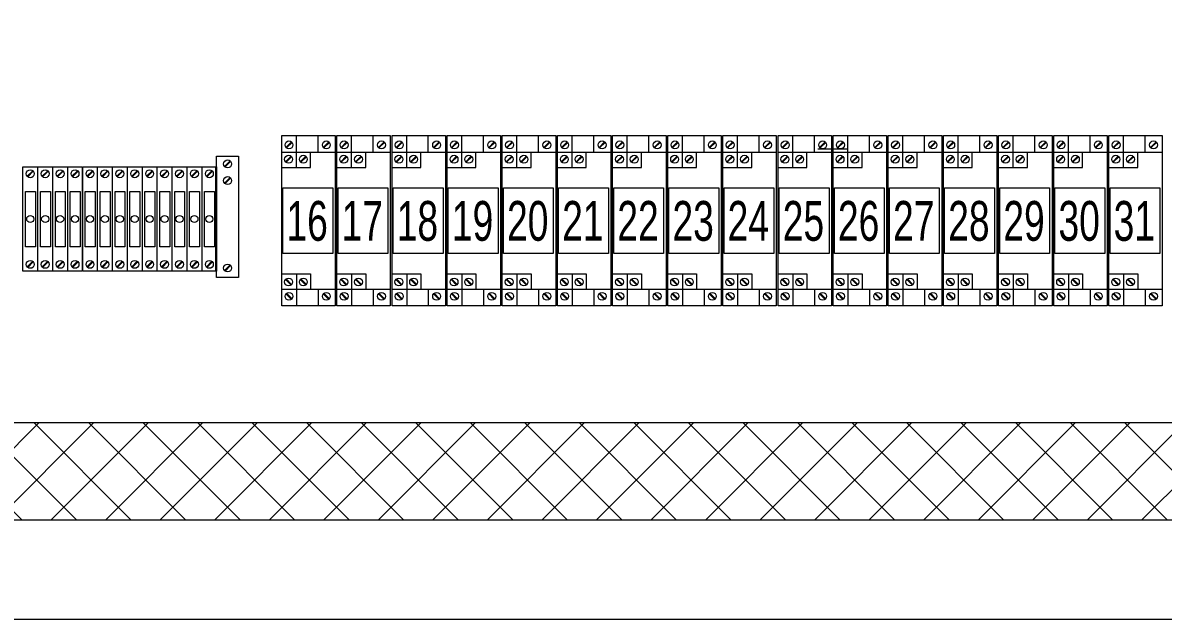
# Model space of a CAD drawing. Header units: millimetres. Extents: x 32626 to 72822, y 60047 to 123188.
# Drawn here: x 33346 to 33627.7, y 64902.7 to 65049.9 of the extents above; entities that cross this region are included whole.
import ezdxf

# ---------------------------------------------------------------- set-up
doc = ezdxf.new("R2010")
doc.units = ezdxf.units.MM
doc.header["$LTSCALE"] = 10
doc.layers.add('1轮廓实线层', color=7, linetype='Continuous', lineweight=18)
doc.layers.add('6文字层', color=3, linetype='Continuous', lineweight=18)
doc.styles.add('样式 1', font='SIMYOU.TTF', dxfattribs={"width": 0.75})

msp = doc.modelspace()

# ---------------------------------------------------------------- hatches: boundary and pattern name
at = {"layer": '1轮廓实线层'}
h = msp.add_hatch(dxfattribs=at)
h.set_pattern_fill('ANSI37', color=256, scale=3, style=0)
h.set_pattern_definition([(45, (1626.673, -2091.581), (-6.7351921, 6.7351921), []), (135, (1626.673, -2091.581), (-6.7351921, -6.7351921), [])])
h.paths.add_polyline_path([(33050.9, 64927.13), (33050.9, 65322.25), (33784.37, 65322.25), (33784.37, 64927.13)])
h.paths.add_polyline_path([(33074.32, 65298.85), (33760.95, 65298.85), (33760.95, 65190.85), (33074.32, 65190.85)], flags=16)
h.paths.add_polyline_path([(33074.3, 65166.85), (33760.97, 65166.85), (33760.97, 65076.85), (33074.3, 65076.85)], flags=16)
h.paths.add_polyline_path([(33074.3, 65052.85), (33760.97, 65052.85), (33760.97, 64951.12), (33074.3, 64951.12)], flags=16)

# ---------------------------------------------------------------- linework, layer by layer
at = {"layer": '1轮廓实线层', "lineweight": 13}
for p, q in [((33409.99, 65022.06), (33423.19, 65022.06)), ((33409.99, 64980.06), (33409.99, 65022.06)), ((33413.61, 65018.64), (33413.61, 65022.06)), ((33418.96, 65017.95), (33418.96, 65022.06)), ((33423.19, 65022.06), (33423.19, 64980.06)), ((33423.61, 65022.06), (33436.81, 65022.06)), ((33423.61, 64980.06), (33423.61, 65022.06)), ((33427.23, 65018.64), (33427.23, 65022.06)), ((33432.58, 65017.95), (33432.58, 65022.06)), ((33436.81, 65022.06), (33436.81, 64980.06)), ((33437.23, 65022.06), (33450.43, 65022.06)), ((33437.23, 64980.06), (33437.23, 65022.06)), ((33440.85, 65018.64), (33440.85, 65022.06)), ((33446.2, 65017.95), (33446.2, 65022.06)), ((33450.43, 65022.06), (33450.43, 64980.06)), ((33450.85, 65022.06), (33464.05, 65022.06)), ((33450.85, 64980.06), (33450.85, 65022.06)), ((33454.47, 65018.64), (33454.47, 65022.06)), ((33459.82, 65017.95), (33459.82, 65022.06)), ((33464.05, 65022.06), (33464.05, 64980.06)), ((33464.47, 65022.06), (33477.67, 65022.06)), ((33464.47, 64980.06), (33464.47, 65022.06)), ((33468.09, 65018.64), (33468.09, 65022.06)), ((33473.44, 65017.95), (33473.44, 65022.06)), ((33477.67, 65022.06), (33477.67, 64980.06)), ((33478.09, 65022.06), (33491.29, 65022.06)), ((33478.09, 64980.06), (33478.09, 65022.06)), ((33481.71, 65018.64), (33481.71, 65022.06)), ((33487.06, 65017.95), (33487.06, 65022.06)), ((33491.29, 65022.06), (33491.29, 64980.06)), ((33491.71, 65022.06), (33504.91, 65022.06)), ((33491.71, 64980.06), (33491.71, 65022.06)), ((33495.33, 65018.64), (33495.33, 65022.06)), ((33500.68, 65017.95), (33500.68, 65022.06)), ((33504.91, 65022.06), (33504.91, 64980.06)), ((33505.33, 65022.06), (33518.53, 65022.06)), ((33505.33, 64980.06), (33505.33, 65022.06)), ((33508.95, 65018.64), (33508.95, 65022.06)), ((33514.3, 65017.95), (33514.3, 65022.06)), ((33518.53, 65022.06), (33518.53, 64980.06)), ((33518.95, 65022.06), (33532.15, 65022.06)), ((33518.95, 64980.06), (33518.95, 65022.06)), ((33522.57, 65018.64), (33522.57, 65022.06)), ((33527.92, 65017.95), (33527.92, 65022.06)), ((33532.15, 65022.06), (33532.15, 64980.06)), ((33532.57, 65022.06), (33545.77, 65022.06)), ((33532.57, 64980.06), (33532.57, 65022.06)), ((33536.19, 65018.64), (33536.19, 65022.06)), ((33541.54, 65017.95), (33541.54, 65022.06)), ((33545.77, 65022.06), (33545.77, 64980.06)), ((33546.19, 65022.06), (33559.39, 65022.06)), ((33546.19, 64980.06), (33546.19, 65022.06)), ((33549.81, 65018.64), (33549.81, 65022.06)), ((33555.16, 65017.95), (33555.16, 65022.06)), ((33559.39, 65022.06), (33559.39, 64980.06)), ((33559.81, 65022.06), (33573.01, 65022.06)), ((33559.81, 64980.06), (33559.81, 65022.06)), ((33563.43, 65018.64), (33563.43, 65022.06)), ((33568.78, 65017.95), (33568.78, 65022.06)), ((33573.01, 65022.06), (33573.01, 64980.06)), ((33573.43, 65022.06), (33586.63, 65022.06)), ((33573.43, 64980.06), (33573.43, 65022.06)), ((33577.05, 65018.64), (33577.05, 65022.06)), ((33582.4, 65017.95), (33582.4, 65022.06)), ((33586.63, 65022.06), (33586.63, 64980.06)), ((33587.05, 65022.06), (33600.25, 65022.06)), ((33587.05, 64980.06), (33587.05, 65022.06)), ((33590.67, 65018.64), (33590.67, 65022.06)), ((33596.02, 65017.95), (33596.02, 65022.06)), ((33600.25, 65022.06), (33600.25, 64980.06)), ((33600.67, 65022.06), (33613.87, 65022.06)), ((33600.67, 64980.06), (33600.67, 65022.06)), ((33604.29, 65018.64), (33604.29, 65022.06)), ((33609.64, 65017.95), (33609.64, 65022.06)), ((33613.87, 65022.06), (33613.87, 64980.06)), ((33614.29, 65022.06), (33627.49, 65022.06)), ((33614.29, 64980.06), (33614.29, 65022.06)), ((33617.91, 65018.64), (33617.91, 65022.06)), ((33623.26, 65017.95), (33623.26, 65022.06)), ((33627.49, 65022.06), (33627.49, 64980.06)), ((33411.03, 65019.11), (33412.41, 65020.49)), ((33411.15, 65018.99), (33412.53, 65020.37)), ((33420.26, 65019.11), (33421.64, 65020.49)), ((33420.38, 65018.99), (33421.76, 65020.37)), ((33424.65, 65019.11), (33426.03, 65020.49)), ((33424.77, 65018.99), (33426.15, 65020.37)), ((33433.88, 65019.11), (33435.26, 65020.49)), ((33434, 65018.99), (33435.38, 65020.37)), ((33438.27, 65019.11), (33439.65, 65020.49)), ((33438.39, 65018.99), (33439.77, 65020.37)), ((33447.5, 65019.11), (33448.88, 65020.49)), ((33447.62, 65018.99), (33449, 65020.37)), ((33451.89, 65019.11), (33453.27, 65020.49)), ((33452.01, 65018.99), (33453.39, 65020.37)), ((33461.12, 65019.11), (33462.5, 65020.49)), ((33461.24, 65018.99), (33462.62, 65020.37)), ((33465.51, 65019.11), (33466.89, 65020.49)), ((33465.63, 65018.99), (33467.01, 65020.37)), ((33474.74, 65019.11), (33476.12, 65020.49)), ((33474.86, 65018.99), (33476.24, 65020.37)), ((33479.13, 65019.11), (33480.51, 65020.49)), ((33479.25, 65018.99), (33480.63, 65020.37)), ((33488.36, 65019.11), (33489.74, 65020.49)), ((33488.48, 65018.99), (33489.86, 65020.37)), ((33492.75, 65019.11), (33494.13, 65020.49)), ((33492.87, 65018.99), (33494.25, 65020.37)), ((33501.98, 65019.11), (33503.36, 65020.49)), ((33502.1, 65018.99), (33503.48, 65020.37)), ((33506.37, 65019.11), (33507.75, 65020.49)), ((33506.49, 65018.99), (33507.87, 65020.37)), ((33515.6, 65019.11), (33516.98, 65020.49)), ((33515.72, 65018.99), (33517.1, 65020.37)), ((33519.99, 65019.11), (33521.37, 65020.49)), ((33520.11, 65018.99), (33521.49, 65020.37)), ((33529.22, 65019.11), (33530.6, 65020.49)), ((33529.34, 65018.99), (33530.72, 65020.37)), ((33533.61, 65019.11), (33534.99, 65020.49)), ((33533.73, 65018.99), (33535.11, 65020.37)), ((33542.84, 65019.11), (33544.22, 65020.49)), ((33542.96, 65018.99), (33544.34, 65020.37)), ((33547.23, 65019.11), (33548.61, 65020.49)), ((33547.35, 65018.99), (33548.73, 65020.37)), ((33556.46, 65019.11), (33557.84, 65020.49)), ((33556.58, 65018.99), (33557.96, 65020.37)), ((33560.85, 65019.11), (33562.23, 65020.49)), ((33560.97, 65018.99), (33562.35, 65020.37)), ((33570.08, 65019.11), (33571.46, 65020.49)), ((33570.2, 65018.99), (33571.58, 65020.37)), ((33574.47, 65019.11), (33575.85, 65020.49)), ((33574.59, 65018.99), (33575.97, 65020.37)), ((33583.7, 65019.11), (33585.08, 65020.49)), ((33583.82, 65018.99), (33585.2, 65020.37)), ((33588.09, 65019.11), (33589.47, 65020.49)), ((33588.21, 65018.99), (33589.59, 65020.37)), ((33597.32, 65019.11), (33598.7, 65020.49)), ((33597.44, 65018.99), (33598.82, 65020.37)), ((33601.71, 65019.11), (33603.09, 65020.49)), ((33601.83, 65018.99), (33603.21, 65020.37)), ((33610.94, 65019.11), (33612.32, 65020.49)), ((33611.06, 65018.99), (33612.44, 65020.37)), ((33615.33, 65019.11), (33616.71, 65020.49)), ((33615.45, 65018.99), (33616.83, 65020.37)), ((33624.56, 65019.11), (33625.94, 65020.49)), ((33624.68, 65018.99), (33626.06, 65020.37)), ((33393.92, 65016.98), (33399.32, 65016.98)), ((33393.92, 64986.98), (33393.92, 65016.98)), ((33399.32, 65016.98), (33399.32, 64986.98)), ((33409.99, 65017.95), (33423.19, 65017.95)), ((33410.94, 65015.57), (33412.32, 65016.95)), ((33411.06, 65015.45), (33412.44, 65016.83)), ((33413.61, 65014.15), (33413.61, 65018.64)), ((33414.58, 65015.57), (33415.96, 65016.95)), ((33414.7, 65015.45), (33416.08, 65016.83)), ((33417.11, 65014.15), (33417.11, 65017.95)), ((33423.61, 65017.95), (33436.81, 65017.95)), ((33424.56, 65015.57), (33425.94, 65016.95)), ((33424.68, 65015.45), (33426.06, 65016.83)), ((33427.23, 65014.15), (33427.23, 65018.64)), ((33428.2, 65015.57), (33429.58, 65016.95)), ((33428.32, 65015.45), (33429.7, 65016.83)), ((33430.73, 65014.15), (33430.73, 65017.95)), ((33437.23, 65017.95), (33450.43, 65017.95)), ((33438.18, 65015.57), (33439.56, 65016.95)), ((33438.3, 65015.45), (33439.68, 65016.83)), ((33440.85, 65014.15), (33440.85, 65018.64)), ((33441.82, 65015.57), (33443.2, 65016.95)), ((33441.94, 65015.45), (33443.32, 65016.83)), ((33444.35, 65014.15), (33444.35, 65017.95)), ((33450.85, 65017.95), (33464.05, 65017.95)), ((33451.8, 65015.57), (33453.18, 65016.95)), ((33451.92, 65015.45), (33453.3, 65016.83)), ((33454.47, 65014.15), (33454.47, 65018.64)), ((33455.44, 65015.57), (33456.82, 65016.95)), ((33455.56, 65015.45), (33456.94, 65016.83)), ((33457.97, 65014.15), (33457.97, 65017.95)), ((33464.47, 65017.95), (33477.67, 65017.95)), ((33465.42, 65015.57), (33466.8, 65016.95)), ((33465.54, 65015.45), (33466.92, 65016.83)), ((33468.09, 65014.15), (33468.09, 65018.64)), ((33469.06, 65015.57), (33470.44, 65016.95)), ((33469.18, 65015.45), (33470.56, 65016.83)), ((33471.59, 65014.15), (33471.59, 65017.95)), ((33478.09, 65017.95), (33491.29, 65017.95)), ((33479.04, 65015.57), (33480.42, 65016.95)), ((33479.16, 65015.45), (33480.54, 65016.83)), ((33481.71, 65014.15), (33481.71, 65018.64)), ((33482.68, 65015.57), (33484.06, 65016.95)), ((33482.8, 65015.45), (33484.18, 65016.83)), ((33485.21, 65014.15), (33485.21, 65017.95)), ((33491.71, 65017.95), (33504.91, 65017.95)), ((33492.66, 65015.57), (33494.04, 65016.95)), ((33492.78, 65015.45), (33494.16, 65016.83)), ((33495.33, 65014.15), (33495.33, 65018.64)), ((33496.3, 65015.57), (33497.68, 65016.95)), ((33496.42, 65015.45), (33497.8, 65016.83)), ((33498.83, 65014.15), (33498.83, 65017.95)), ((33505.33, 65017.95), (33518.53, 65017.95)), ((33506.28, 65015.57), (33507.66, 65016.95)), ((33506.4, 65015.45), (33507.78, 65016.83)), ((33508.95, 65014.15), (33508.95, 65018.64)), ((33509.92, 65015.57), (33511.3, 65016.95)), ((33510.04, 65015.45), (33511.42, 65016.83)), ((33512.45, 65014.15), (33512.45, 65017.95)), ((33518.95, 65017.95), (33532.15, 65017.95)), ((33519.9, 65015.57), (33521.28, 65016.95)), ((33520.02, 65015.45), (33521.4, 65016.83)), ((33522.57, 65014.15), (33522.57, 65018.64)), ((33523.54, 65015.57), (33524.92, 65016.95)), ((33523.66, 65015.45), (33525.04, 65016.83)), ((33526.07, 65014.15), (33526.07, 65017.95)), ((33532.57, 65017.95), (33545.77, 65017.95)), ((33533.52, 65015.57), (33534.9, 65016.95)), ((33533.64, 65015.45), (33535.02, 65016.83)), ((33536.19, 65014.15), (33536.19, 65018.64)), ((33537.16, 65015.57), (33538.54, 65016.95)), ((33537.28, 65015.45), (33538.66, 65016.83)), ((33539.69, 65014.15), (33539.69, 65017.95)), ((33547.81, 65018.73), (33542.41, 65018.73)), ((33548.56, 65018.73), (33543.16, 65018.73)), ((33549.78, 65018.73), (33544.38, 65018.73)), ((33546.19, 65017.95), (33559.39, 65017.95)), ((33547.14, 65015.57), (33548.52, 65016.95)), ((33547.26, 65015.45), (33548.64, 65016.83)), ((33549.81, 65014.15), (33549.81, 65018.64)), ((33550.78, 65015.57), (33552.16, 65016.95)), ((33550.9, 65015.45), (33552.28, 65016.83)), ((33553.32, 65014.15), (33553.32, 65017.95)), ((33559.81, 65017.95), (33573.01, 65017.95)), ((33560.76, 65015.57), (33562.14, 65016.95)), ((33560.88, 65015.45), (33562.26, 65016.83)), ((33563.43, 65014.15), (33563.43, 65018.64)), ((33564.4, 65015.57), (33565.78, 65016.95)), ((33564.52, 65015.45), (33565.9, 65016.83)), ((33566.94, 65014.15), (33566.94, 65017.95)), ((33573.43, 65017.95), (33586.63, 65017.95)), ((33574.38, 65015.57), (33575.76, 65016.95)), ((33574.5, 65015.45), (33575.88, 65016.83)), ((33577.05, 65014.15), (33577.05, 65018.64)), ((33578.02, 65015.57), (33579.4, 65016.95)), ((33578.14, 65015.45), (33579.52, 65016.83)), ((33580.56, 65014.15), (33580.56, 65017.95)), ((33587.05, 65017.95), (33600.25, 65017.95)), ((33588, 65015.57), (33589.38, 65016.95)), ((33588.12, 65015.45), (33589.5, 65016.83)), ((33590.67, 65014.15), (33590.67, 65018.64)), ((33591.64, 65015.57), (33593.02, 65016.95)), ((33591.76, 65015.45), (33593.14, 65016.83)), ((33594.18, 65014.15), (33594.18, 65017.95)), ((33600.67, 65017.95), (33613.87, 65017.95)), ((33601.62, 65015.57), (33603, 65016.95)), ((33601.74, 65015.45), (33603.12, 65016.83)), ((33604.29, 65014.15), (33604.29, 65018.64)), ((33605.26, 65015.57), (33606.64, 65016.95)), ((33605.38, 65015.45), (33606.76, 65016.83)), ((33607.8, 65014.15), (33607.8, 65017.95)), ((33614.29, 65017.95), (33627.49, 65017.95)), ((33615.24, 65015.57), (33616.62, 65016.95)), ((33615.36, 65015.45), (33616.74, 65016.83)), ((33617.91, 65014.15), (33617.91, 65018.64)), ((33618.88, 65015.57), (33620.26, 65016.95)), ((33619, 65015.45), (33620.38, 65016.83)), ((33621.42, 65014.15), (33621.42, 65017.95)), ((33346.08, 65014.35), (33349.68, 65014.35)), ((33346.08, 64988.55), (33346.08, 65014.35)), ((33347.13, 65012.01), (33348.51, 65013.38)), ((33347.25, 65011.88), (33348.63, 65013.26)), ((33349.68, 65014.35), (33349.68, 64988.55)), ((33349.77, 65014.35), (33353.37, 65014.35)), ((33349.77, 64988.55), (33349.77, 65014.35)), ((33350.82, 65012.01), (33352.2, 65013.38)), ((33350.94, 65011.88), (33352.32, 65013.26)), ((33353.37, 65014.35), (33353.37, 64988.55)), ((33353.46, 65014.35), (33357.06, 65014.35)), ((33353.46, 64988.55), (33353.46, 65014.35)), ((33354.51, 65012.01), (33355.89, 65013.38)), ((33354.63, 65011.88), (33356.01, 65013.26)), ((33357.06, 65014.35), (33357.06, 64988.55)), ((33357.14, 65014.35), (33360.74, 65014.35)), ((33357.14, 64988.55), (33357.14, 65014.35)), ((33358.19, 65012.01), (33359.57, 65013.38)), ((33358.31, 65011.88), (33359.69, 65013.26)), ((33360.74, 65014.35), (33360.74, 64988.55)), ((33360.83, 65014.35), (33364.43, 65014.35)), ((33360.83, 64988.55), (33360.83, 65014.35)), ((33361.88, 65012.01), (33363.26, 65013.38)), ((33362, 65011.88), (33363.38, 65013.26)), ((33364.43, 65014.35), (33364.43, 64988.55)), ((33364.51, 65014.35), (33368.11, 65014.35)), ((33364.51, 64988.55), (33364.51, 65014.35)), ((33365.56, 65012.01), (33366.94, 65013.38)), ((33365.69, 65011.88), (33367.06, 65013.26)), ((33368.11, 65014.35), (33368.11, 64988.55)), ((33368.2, 65014.35), (33371.8, 65014.35)), ((33368.2, 64988.55), (33368.2, 65014.35)), ((33369.25, 65012.01), (33370.63, 65013.38)), ((33369.37, 65011.88), (33370.75, 65013.26)), ((33371.8, 65014.35), (33371.8, 64988.55)), ((33371.89, 65014.35), (33375.49, 65014.35)), ((33371.89, 64988.55), (33371.89, 65014.35)), ((33372.94, 65012.01), (33374.32, 65013.38)), ((33373.06, 65011.88), (33374.44, 65013.26)), ((33375.49, 65014.35), (33375.49, 64988.55)), ((33375.57, 65014.35), (33379.17, 65014.35)), ((33375.57, 64988.55), (33375.57, 65014.35)), ((33376.62, 65012.01), (33378, 65013.38)), ((33376.74, 65011.88), (33378.12, 65013.26)), ((33379.17, 65014.35), (33379.17, 64988.55)), ((33379.26, 65014.35), (33382.86, 65014.35)), ((33379.26, 64988.55), (33379.26, 65014.35)), ((33380.31, 65012.01), (33381.69, 65013.38)), ((33380.43, 65011.88), (33381.81, 65013.26)), ((33382.86, 65014.35), (33382.86, 64988.55)), ((33382.94, 65014.35), (33386.54, 65014.35)), ((33382.94, 64988.55), (33382.94, 65014.35)), ((33384, 65012.01), (33385.37, 65013.38)), ((33384.12, 65011.88), (33385.5, 65013.26)), ((33386.54, 65014.35), (33386.54, 64988.55)), ((33386.63, 65014.35), (33390.23, 65014.35)), ((33386.63, 64988.55), (33386.63, 65014.35)), ((33387.68, 65012.01), (33389.06, 65013.38)), ((33387.8, 65011.88), (33389.18, 65013.26)), ((33390.23, 65014.35), (33390.23, 64988.55)), ((33390.32, 65014.35), (33393.92, 65014.35)), ((33390.32, 64988.55), (33390.32, 65014.35)), ((33391.37, 65012.01), (33392.75, 65013.38)), ((33391.49, 65011.88), (33392.87, 65013.26)), ((33393.72, 64988.55), (33393.72, 65014.35)), ((33393.92, 65014.35), (33393.92, 64988.55)), ((33395.87, 65014.42), (33397.25, 65015.8)), ((33395.99, 65014.3), (33397.37, 65015.68)), ((33409.99, 65014.15), (33417.11, 65014.15)), ((33423.61, 65014.15), (33430.73, 65014.15)), ((33437.23, 65014.15), (33444.35, 65014.15)), ((33450.85, 65014.15), (33457.97, 65014.15)), ((33464.47, 65014.15), (33471.59, 65014.15)), ((33478.09, 65014.15), (33485.21, 65014.15)), ((33491.71, 65014.15), (33498.83, 65014.15)), ((33505.33, 65014.15), (33512.45, 65014.15)), ((33518.95, 65014.15), (33526.07, 65014.15)), ((33532.57, 65014.15), (33539.69, 65014.15)), ((33546.19, 65014.15), (33553.32, 65014.15)), ((33559.81, 65014.15), (33566.94, 65014.15)), ((33573.43, 65014.15), (33580.56, 65014.15)), ((33587.05, 65014.15), (33594.18, 65014.15)), ((33600.67, 65014.15), (33607.8, 65014.15)), ((33614.29, 65014.15), (33621.42, 65014.15)), ((33395.87, 65010.3), (33397.25, 65011.68)), ((33395.99, 65010.18), (33397.37, 65011.56)), ((33347.13, 64989.63), (33348.51, 64991.01)), ((33347.25, 64989.51), (33348.63, 64990.89)), ((33350.82, 64989.63), (33352.2, 64991.01)), ((33350.94, 64989.51), (33352.32, 64990.89)), ((33354.51, 64989.63), (33355.89, 64991.01)), ((33354.63, 64989.51), (33356.01, 64990.89)), ((33358.19, 64989.63), (33359.57, 64991.01)), ((33358.31, 64989.51), (33359.69, 64990.89)), ((33361.88, 64989.63), (33363.26, 64991.01)), ((33362, 64989.51), (33363.38, 64990.89)), ((33365.56, 64989.63), (33366.94, 64991.01)), ((33365.69, 64989.51), (33367.06, 64990.89)), ((33369.25, 64989.63), (33370.63, 64991.01)), ((33369.37, 64989.51), (33370.75, 64990.89)), ((33372.94, 64989.63), (33374.32, 64991.01)), ((33373.06, 64989.51), (33374.44, 64990.89)), ((33376.62, 64989.63), (33378, 64991.01)), ((33376.74, 64989.51), (33378.12, 64990.89)), ((33380.31, 64989.63), (33381.69, 64991.01)), ((33380.43, 64989.51), (33381.81, 64990.89)), ((33384, 64989.63), (33385.37, 64991.01)), ((33384.12, 64989.51), (33385.5, 64990.89)), ((33387.68, 64989.63), (33389.06, 64991.01)), ((33387.8, 64989.51), (33389.18, 64990.89)), ((33391.37, 64989.63), (33392.75, 64991.01)), ((33391.49, 64989.51), (33392.87, 64990.89)), ((33349.68, 64988.55), (33346.08, 64988.55)), ((33353.37, 64988.55), (33349.77, 64988.55)), ((33357.06, 64988.55), (33353.46, 64988.55)), ((33360.74, 64988.55), (33357.14, 64988.55)), ((33364.43, 64988.55), (33360.83, 64988.55)), ((33368.11, 64988.55), (33364.51, 64988.55)), ((33371.8, 64988.55), (33368.2, 64988.55)), ((33375.49, 64988.55), (33371.89, 64988.55)), ((33379.17, 64988.55), (33375.57, 64988.55)), ((33382.86, 64988.55), (33379.26, 64988.55)), ((33386.54, 64988.55), (33382.94, 64988.55)), ((33390.23, 64988.55), (33386.63, 64988.55)), ((33393.92, 64988.55), (33390.32, 64988.55)), ((33395.87, 64988.73), (33397.25, 64990.11)), ((33395.99, 64988.61), (33397.37, 64989.99)), ((33409.99, 64987.96), (33417.11, 64987.96)), ((33413.61, 64987.96), (33413.61, 64983.47)), ((33417.11, 64987.96), (33417.11, 64984.16)), ((33423.61, 64987.96), (33430.73, 64987.96)), ((33427.23, 64987.96), (33427.23, 64983.47)), ((33430.73, 64987.96), (33430.73, 64984.16)), ((33437.23, 64987.96), (33444.35, 64987.96)), ((33440.85, 64987.96), (33440.85, 64983.47)), ((33444.35, 64987.96), (33444.35, 64984.16)), ((33450.85, 64987.96), (33457.97, 64987.96)), ((33454.47, 64987.96), (33454.47, 64983.47)), ((33457.97, 64987.96), (33457.97, 64984.16)), ((33464.47, 64987.96), (33471.59, 64987.96)), ((33468.09, 64987.96), (33468.09, 64983.47)), ((33471.59, 64987.96), (33471.59, 64984.16)), ((33478.09, 64987.96), (33485.21, 64987.96)), ((33481.71, 64987.96), (33481.71, 64983.47)), ((33485.21, 64987.96), (33485.21, 64984.16)), ((33491.71, 64987.96), (33498.83, 64987.96)), ((33495.33, 64987.96), (33495.33, 64983.47)), ((33498.83, 64987.96), (33498.83, 64984.16)), ((33505.33, 64987.96), (33512.45, 64987.96)), ((33508.95, 64987.96), (33508.95, 64983.47)), ((33512.45, 64987.96), (33512.45, 64984.16)), ((33518.95, 64987.96), (33526.07, 64987.96)), ((33522.57, 64987.96), (33522.57, 64983.47)), ((33526.07, 64987.96), (33526.07, 64984.16)), ((33532.57, 64987.96), (33539.69, 64987.96)), ((33536.19, 64987.96), (33536.19, 64983.47)), ((33539.69, 64987.96), (33539.69, 64984.16)), ((33546.19, 64987.96), (33553.32, 64987.96)), ((33549.81, 64987.96), (33549.81, 64983.47)), ((33553.32, 64987.96), (33553.32, 64984.16)), ((33559.81, 64987.96), (33566.94, 64987.96)), ((33563.43, 64987.96), (33563.43, 64983.47)), ((33566.94, 64987.96), (33566.94, 64984.16)), ((33573.43, 64987.96), (33580.56, 64987.96)), ((33577.05, 64987.96), (33577.05, 64983.47)), ((33580.56, 64987.96), (33580.56, 64984.16)), ((33587.05, 64987.96), (33594.18, 64987.96)), ((33590.67, 64987.96), (33590.67, 64983.47)), ((33594.18, 64987.96), (33594.18, 64984.16)), ((33600.67, 64987.96), (33607.8, 64987.96)), ((33604.29, 64987.96), (33604.29, 64983.47)), ((33607.8, 64987.96), (33607.8, 64984.16)), ((33614.29, 64987.96), (33621.42, 64987.96)), ((33617.91, 64987.96), (33617.91, 64983.47)), ((33621.42, 64987.96), (33621.42, 64984.16)), ((33399.32, 64986.98), (33393.92, 64986.98)), ((33410.94, 64986.54), (33412.32, 64985.16)), ((33411.06, 64986.66), (33412.44, 64985.28)), ((33414.58, 64986.54), (33415.96, 64985.16)), ((33414.7, 64986.66), (33416.08, 64985.28)), ((33424.56, 64986.54), (33425.94, 64985.16)), ((33424.68, 64986.66), (33426.06, 64985.28)), ((33428.2, 64986.54), (33429.58, 64985.16)), ((33428.32, 64986.66), (33429.7, 64985.28)), ((33438.18, 64986.54), (33439.56, 64985.16)), ((33438.3, 64986.66), (33439.68, 64985.28)), ((33441.82, 64986.54), (33443.2, 64985.16)), ((33441.94, 64986.66), (33443.32, 64985.28)), ((33451.8, 64986.54), (33453.18, 64985.16)), ((33451.92, 64986.66), (33453.3, 64985.28)), ((33455.44, 64986.54), (33456.82, 64985.16)), ((33455.56, 64986.66), (33456.94, 64985.28)), ((33465.42, 64986.54), (33466.8, 64985.16)), ((33465.54, 64986.66), (33466.92, 64985.28)), ((33469.06, 64986.54), (33470.44, 64985.16)), ((33469.18, 64986.66), (33470.56, 64985.28)), ((33479.04, 64986.54), (33480.42, 64985.16)), ((33479.16, 64986.66), (33480.54, 64985.28)), ((33482.68, 64986.54), (33484.06, 64985.16)), ((33482.8, 64986.66), (33484.18, 64985.28)), ((33492.66, 64986.54), (33494.04, 64985.16)), ((33492.78, 64986.66), (33494.16, 64985.28)), ((33496.3, 64986.54), (33497.68, 64985.16)), ((33496.42, 64986.66), (33497.8, 64985.28)), ((33506.28, 64986.54), (33507.66, 64985.16)), ((33506.4, 64986.66), (33507.78, 64985.28)), ((33509.92, 64986.54), (33511.3, 64985.16)), ((33510.04, 64986.66), (33511.42, 64985.28)), ((33519.9, 64986.54), (33521.28, 64985.16)), ((33520.02, 64986.66), (33521.4, 64985.28)), ((33523.54, 64986.54), (33524.92, 64985.16)), ((33523.66, 64986.66), (33525.04, 64985.28)), ((33533.52, 64986.54), (33534.9, 64985.16)), ((33533.64, 64986.66), (33535.02, 64985.28)), ((33537.16, 64986.54), (33538.54, 64985.16)), ((33537.28, 64986.66), (33538.66, 64985.28)), ((33547.14, 64986.54), (33548.52, 64985.16)), ((33547.26, 64986.66), (33548.64, 64985.28)), ((33550.78, 64986.54), (33552.16, 64985.16)), ((33550.9, 64986.66), (33552.28, 64985.28)), ((33560.76, 64986.54), (33562.14, 64985.16)), ((33560.88, 64986.66), (33562.26, 64985.28)), ((33564.4, 64986.54), (33565.78, 64985.16)), ((33564.52, 64986.66), (33565.9, 64985.28)), ((33574.38, 64986.54), (33575.76, 64985.16)), ((33574.5, 64986.66), (33575.88, 64985.28)), ((33578.02, 64986.54), (33579.4, 64985.16)), ((33578.14, 64986.66), (33579.52, 64985.28)), ((33588, 64986.54), (33589.38, 64985.16)), ((33588.12, 64986.66), (33589.5, 64985.28)), ((33591.64, 64986.54), (33593.02, 64985.16)), ((33591.76, 64986.66), (33593.14, 64985.28)), ((33601.62, 64986.54), (33603, 64985.16)), ((33601.74, 64986.66), (33603.12, 64985.28)), ((33605.26, 64986.54), (33606.64, 64985.16)), ((33605.38, 64986.66), (33606.76, 64985.28)), ((33615.24, 64986.54), (33616.62, 64985.16)), ((33615.36, 64986.66), (33616.74, 64985.28)), ((33618.88, 64986.54), (33620.26, 64985.16)), ((33619, 64986.66), (33620.38, 64985.28)), ((33409.99, 64984.16), (33423.19, 64984.16)), ((33411.03, 64983), (33412.41, 64981.62)), ((33411.15, 64983.12), (33412.53, 64981.74)), ((33413.61, 64983.47), (33413.61, 64980.06)), ((33418.96, 64984.16), (33418.96, 64980.06)), ((33420.26, 64983), (33421.64, 64981.62)), ((33420.38, 64983.12), (33421.76, 64981.74)), ((33423.61, 64984.16), (33436.81, 64984.16)), ((33424.65, 64983), (33426.03, 64981.62)), ((33424.77, 64983.12), (33426.15, 64981.74)), ((33427.23, 64983.47), (33427.23, 64980.06)), ((33432.58, 64984.16), (33432.58, 64980.06)), ((33433.88, 64983), (33435.26, 64981.62)), ((33434, 64983.12), (33435.38, 64981.74)), ((33437.23, 64984.16), (33450.43, 64984.16)), ((33438.27, 64983), (33439.65, 64981.62)), ((33438.39, 64983.12), (33439.77, 64981.74)), ((33440.85, 64983.47), (33440.85, 64980.06)), ((33446.2, 64984.16), (33446.2, 64980.06)), ((33447.5, 64983), (33448.88, 64981.62)), ((33447.62, 64983.12), (33449, 64981.74)), ((33450.85, 64984.16), (33464.05, 64984.16)), ((33451.89, 64983), (33453.27, 64981.62)), ((33452.01, 64983.12), (33453.39, 64981.74)), ((33454.47, 64983.47), (33454.47, 64980.06)), ((33459.82, 64984.16), (33459.82, 64980.06)), ((33461.12, 64983), (33462.5, 64981.62)), ((33461.24, 64983.12), (33462.62, 64981.74)), ((33464.47, 64984.16), (33477.67, 64984.16)), ((33465.51, 64983), (33466.89, 64981.62)), ((33465.63, 64983.12), (33467.01, 64981.74)), ((33468.09, 64983.47), (33468.09, 64980.06)), ((33473.44, 64984.16), (33473.44, 64980.06)), ((33474.74, 64983), (33476.12, 64981.62)), ((33474.86, 64983.12), (33476.24, 64981.74)), ((33478.09, 64984.16), (33491.29, 64984.16)), ((33479.13, 64983), (33480.51, 64981.62)), ((33479.25, 64983.12), (33480.63, 64981.74)), ((33481.71, 64983.47), (33481.71, 64980.06)), ((33487.06, 64984.16), (33487.06, 64980.06)), ((33488.36, 64983), (33489.74, 64981.62)), ((33488.48, 64983.12), (33489.86, 64981.74)), ((33491.71, 64984.16), (33504.91, 64984.16)), ((33492.75, 64983), (33494.13, 64981.62)), ((33492.87, 64983.12), (33494.25, 64981.74)), ((33495.33, 64983.47), (33495.33, 64980.06)), ((33500.68, 64984.16), (33500.68, 64980.06)), ((33501.98, 64983), (33503.36, 64981.62)), ((33502.1, 64983.12), (33503.48, 64981.74)), ((33505.33, 64984.16), (33518.53, 64984.16)), ((33506.37, 64983), (33507.75, 64981.62)), ((33506.49, 64983.12), (33507.87, 64981.74)), ((33508.95, 64983.47), (33508.95, 64980.06)), ((33514.3, 64984.16), (33514.3, 64980.06)), ((33515.6, 64983), (33516.98, 64981.62)), ((33515.72, 64983.12), (33517.1, 64981.74)), ((33518.95, 64984.16), (33532.15, 64984.16)), ((33519.99, 64983), (33521.37, 64981.62)), ((33520.11, 64983.12), (33521.49, 64981.74)), ((33522.57, 64983.47), (33522.57, 64980.06)), ((33527.92, 64984.16), (33527.92, 64980.06)), ((33529.22, 64983), (33530.6, 64981.62)), ((33529.34, 64983.12), (33530.72, 64981.74)), ((33532.57, 64984.16), (33545.77, 64984.16)), ((33533.61, 64983), (33534.99, 64981.62)), ((33533.73, 64983.12), (33535.11, 64981.74)), ((33536.19, 64983.47), (33536.19, 64980.06)), ((33541.54, 64984.16), (33541.54, 64980.06)), ((33542.84, 64983), (33544.22, 64981.62)), ((33542.96, 64983.12), (33544.34, 64981.74)), ((33546.19, 64984.16), (33559.39, 64984.16)), ((33547.23, 64983), (33548.61, 64981.62)), ((33547.35, 64983.12), (33548.73, 64981.74)), ((33549.81, 64983.47), (33549.81, 64980.06)), ((33555.16, 64984.16), (33555.16, 64980.06)), ((33556.46, 64983), (33557.84, 64981.62)), ((33556.58, 64983.12), (33557.96, 64981.74)), ((33559.81, 64984.16), (33573.01, 64984.16)), ((33560.85, 64983), (33562.23, 64981.62)), ((33560.97, 64983.12), (33562.35, 64981.74)), ((33563.43, 64983.47), (33563.43, 64980.06)), ((33568.78, 64984.16), (33568.78, 64980.06)), ((33570.08, 64983), (33571.46, 64981.62)), ((33570.2, 64983.12), (33571.58, 64981.74)), ((33573.43, 64984.16), (33586.63, 64984.16)), ((33574.47, 64983), (33575.85, 64981.62)), ((33574.59, 64983.12), (33575.97, 64981.74)), ((33577.05, 64983.47), (33577.05, 64980.06)), ((33582.4, 64984.16), (33582.4, 64980.06)), ((33583.7, 64983), (33585.08, 64981.62)), ((33583.82, 64983.12), (33585.2, 64981.74)), ((33587.05, 64984.16), (33600.25, 64984.16)), ((33588.09, 64983), (33589.47, 64981.62)), ((33588.21, 64983.12), (33589.59, 64981.74)), ((33590.67, 64983.47), (33590.67, 64980.06)), ((33596.02, 64984.16), (33596.02, 64980.06)), ((33597.32, 64983), (33598.7, 64981.62)), ((33597.44, 64983.12), (33598.82, 64981.74)), ((33600.67, 64984.16), (33613.87, 64984.16)), ((33601.71, 64983), (33603.09, 64981.62)), ((33601.83, 64983.12), (33603.21, 64981.74)), ((33604.29, 64983.47), (33604.29, 64980.06)), ((33609.64, 64984.16), (33609.64, 64980.06)), ((33610.94, 64983), (33612.32, 64981.62)), ((33611.06, 64983.12), (33612.44, 64981.74)), ((33614.29, 64984.16), (33627.49, 64984.16)), ((33615.33, 64983), (33616.71, 64981.62)), ((33615.45, 64983.12), (33616.83, 64981.74)), ((33617.91, 64983.47), (33617.91, 64980.06)), ((33623.26, 64984.16), (33623.26, 64980.06)), ((33624.56, 64983), (33625.94, 64981.62)), ((33624.68, 64983.12), (33626.06, 64981.74)), ((33423.19, 64980.06), (33409.99, 64980.06)), ((33436.81, 64980.06), (33423.61, 64980.06)), ((33450.43, 64980.06), (33437.23, 64980.06)), ((33464.05, 64980.06), (33450.85, 64980.06)), ((33477.67, 64980.06), (33464.47, 64980.06)), ((33491.29, 64980.06), (33478.09, 64980.06)), ((33504.91, 64980.06), (33491.71, 64980.06)), ((33518.53, 64980.06), (33505.33, 64980.06)), ((33532.15, 64980.06), (33518.95, 64980.06)), ((33545.77, 64980.06), (33532.57, 64980.06)), ((33559.39, 64980.06), (33546.19, 64980.06)), ((33573.01, 64980.06), (33559.81, 64980.06)), ((33586.63, 64980.06), (33573.43, 64980.06)), ((33600.25, 64980.06), (33587.05, 64980.06)), ((33613.87, 64980.06), (33600.67, 64980.06)), ((33627.49, 64980.06), (33614.29, 64980.06))]:
    msp.add_line(p, q, dxfattribs=at)
at = {"layer": '1轮廓实线层'}
for p, q in [((33760.97, 64951.12), (33074.3, 64951.12)), ((33784.37, 64927.13), (33050.9, 64927.13)), ((33021.63, 64902.69), (33813.63, 64902.69))]:
    msp.add_line(p, q, dxfattribs=at)
at = {"layer": '1轮廓实线层', "lineweight": 13}
for points in [[(33346.7, 65008.24), (33349.15, 65008.24), (33349.15, 64994.59), (33346.7, 64994.59)], [(33350.39, 65008.24), (33352.84, 65008.24), (33352.84, 64994.59), (33350.39, 64994.59)], [(33354.08, 65008.24), (33356.53, 65008.24), (33356.53, 64994.59), (33354.08, 64994.59)], [(33357.76, 65008.24), (33360.21, 65008.24), (33360.21, 64994.59), (33357.76, 64994.59)], [(33361.45, 65008.24), (33363.9, 65008.24), (33363.9, 64994.59), (33361.45, 64994.59)], [(33365.14, 65008.24), (33367.58, 65008.24), (33367.58, 64994.59), (33365.14, 64994.59)], [(33368.82, 65008.24), (33371.27, 65008.24), (33371.27, 64994.59), (33368.82, 64994.59)], [(33372.51, 65008.24), (33374.96, 65008.24), (33374.96, 64994.59), (33372.51, 64994.59)], [(33376.19, 65008.24), (33378.64, 65008.24), (33378.64, 64994.59), (33376.19, 64994.59)], [(33379.88, 65008.24), (33382.33, 65008.24), (33382.33, 64994.59), (33379.88, 64994.59)], [(33383.57, 65008.24), (33386.01, 65008.24), (33386.01, 64994.59), (33383.57, 64994.59)], [(33387.25, 65008.24), (33389.7, 65008.24), (33389.7, 64994.59), (33387.25, 64994.59)], [(33390.94, 65008.24), (33393.39, 65008.24), (33393.39, 64994.59), (33390.94, 64994.59)], [(33410.28, 65009.16), (33422.59, 65009.16), (33422.59, 64992.95), (33410.28, 64992.95)], [(33423.9, 65009.16), (33436.21, 65009.16), (33436.21, 64992.95), (33423.9, 64992.95)], [(33437.52, 65009.16), (33449.83, 65009.16), (33449.83, 64992.95), (33437.52, 64992.95)], [(33451.14, 65009.16), (33463.45, 65009.16), (33463.45, 64992.95), (33451.14, 64992.95)], [(33464.76, 65009.16), (33477.07, 65009.16), (33477.07, 64992.95), (33464.76, 64992.95)], [(33478.38, 65009.16), (33490.69, 65009.16), (33490.69, 64992.95), (33478.38, 64992.95)], [(33492, 65009.16), (33504.31, 65009.16), (33504.31, 64992.95), (33492, 64992.95)], [(33505.62, 65009.16), (33517.93, 65009.16), (33517.93, 64992.95), (33505.62, 64992.95)], [(33519.24, 65009.16), (33531.55, 65009.16), (33531.55, 64992.95), (33519.24, 64992.95)], [(33532.86, 65009.16), (33545.17, 65009.16), (33545.17, 64992.95), (33532.86, 64992.95)], [(33546.48, 65009.16), (33558.79, 65009.16), (33558.79, 64992.95), (33546.48, 64992.95)], [(33560.1, 65009.16), (33572.41, 65009.16), (33572.41, 64992.95), (33560.1, 64992.95)], [(33573.72, 65009.16), (33586.03, 65009.16), (33586.03, 64992.95), (33573.72, 64992.95)], [(33587.34, 65009.16), (33599.65, 65009.16), (33599.65, 64992.95), (33587.34, 64992.95)], [(33600.96, 65009.16), (33613.27, 65009.16), (33613.27, 64992.95), (33600.96, 64992.95)], [(33614.58, 65009.16), (33626.89, 65009.16), (33626.89, 64992.95), (33614.58, 64992.95)]]:
    msp.add_lwpolyline(points, close=True, dxfattribs=at)
for centre, radius in [((33411.78, 65019.74), 0.975), ((33421.01, 65019.74), 0.975), ((33425.4, 65019.74), 0.975), ((33434.63, 65019.74), 0.975), ((33439.02, 65019.74), 0.975), ((33448.25, 65019.74), 0.975), ((33452.64, 65019.74), 0.975), ((33461.87, 65019.74), 0.975), ((33466.26, 65019.74), 0.975), ((33475.49, 65019.74), 0.975), ((33479.88, 65019.74), 0.975), ((33489.11, 65019.74), 0.975), ((33493.5, 65019.74), 0.975), ((33502.73, 65019.74), 0.975), ((33507.12, 65019.74), 0.975), ((33516.35, 65019.74), 0.975), ((33520.74, 65019.74), 0.975), ((33529.97, 65019.74), 0.975), ((33534.36, 65019.74), 0.975), ((33543.59, 65019.74), 0.975), ((33547.98, 65019.74), 0.975), ((33557.21, 65019.74), 0.975), ((33561.6, 65019.74), 0.975), ((33570.83, 65019.74), 0.975), ((33575.22, 65019.74), 0.975), ((33584.45, 65019.74), 0.975), ((33588.84, 65019.74), 0.975), ((33598.07, 65019.74), 0.975), ((33602.46, 65019.74), 0.975), ((33611.69, 65019.74), 0.975), ((33616.08, 65019.74), 0.975), ((33625.31, 65019.74), 0.975), ((33411.69, 65016.2), 0.975), ((33415.33, 65016.2), 0.975), ((33425.31, 65016.2), 0.975), ((33428.95, 65016.2), 0.975), ((33438.93, 65016.2), 0.975), ((33442.57, 65016.2), 0.975), ((33452.55, 65016.2), 0.975), ((33456.19, 65016.2), 0.975), ((33466.17, 65016.2), 0.975), ((33469.81, 65016.2), 0.975), ((33479.79, 65016.2), 0.975), ((33483.43, 65016.2), 0.975), ((33493.41, 65016.2), 0.975), ((33497.05, 65016.2), 0.975), ((33507.03, 65016.2), 0.975), ((33510.67, 65016.2), 0.975), ((33520.65, 65016.2), 0.975), ((33524.29, 65016.2), 0.975), ((33534.27, 65016.2), 0.975), ((33537.91, 65016.2), 0.975), ((33547.89, 65016.2), 0.975), ((33551.53, 65016.2), 0.975), ((33561.51, 65016.2), 0.975), ((33565.15, 65016.2), 0.975), ((33575.13, 65016.2), 0.975), ((33578.77, 65016.2), 0.975), ((33588.75, 65016.2), 0.975), ((33592.39, 65016.2), 0.975), ((33602.37, 65016.2), 0.975), ((33606.01, 65016.2), 0.975), ((33615.99, 65016.2), 0.975), ((33619.63, 65016.2), 0.975), ((33347.88, 65012.63), 0.975), ((33351.57, 65012.63), 0.975), ((33355.26, 65012.63), 0.975), ((33358.94, 65012.63), 0.975), ((33362.63, 65012.63), 0.975), ((33366.31, 65012.63), 0.975), ((33370, 65012.63), 0.975), ((33373.69, 65012.63), 0.975), ((33377.37, 65012.63), 0.975), ((33381.06, 65012.63), 0.975), ((33384.74, 65012.63), 0.975), ((33388.43, 65012.63), 0.975), ((33392.12, 65012.63), 0.975), ((33396.62, 65015.05), 0.975), ((33396.62, 65010.93), 0.975), ((33347.88, 65001.45), 0.881), ((33351.57, 65001.45), 0.881), ((33355.26, 65001.45), 0.881), ((33358.94, 65001.45), 0.881), ((33362.63, 65001.45), 0.881), ((33366.31, 65001.45), 0.881), ((33370, 65001.45), 0.881), ((33373.69, 65001.45), 0.881), ((33377.37, 65001.45), 0.881), ((33381.06, 65001.45), 0.881), ((33384.74, 65001.45), 0.881), ((33388.43, 65001.45), 0.881), ((33392.12, 65001.45), 0.881), ((33347.88, 64990.26), 0.975), ((33351.57, 64990.26), 0.975), ((33355.26, 64990.26), 0.975), ((33358.94, 64990.26), 0.975), ((33362.63, 64990.26), 0.975), ((33366.31, 64990.26), 0.975), ((33370, 64990.26), 0.975), ((33373.69, 64990.26), 0.975), ((33377.37, 64990.26), 0.975), ((33381.06, 64990.26), 0.975), ((33384.74, 64990.26), 0.975), ((33388.43, 64990.26), 0.975), ((33392.12, 64990.26), 0.975), ((33396.62, 64989.36), 0.975), ((33411.69, 64985.91), 0.975), ((33415.33, 64985.91), 0.975), ((33425.31, 64985.91), 0.975), ((33428.95, 64985.91), 0.975), ((33438.93, 64985.91), 0.975), ((33442.57, 64985.91), 0.975), ((33452.55, 64985.91), 0.975), ((33456.19, 64985.91), 0.975), ((33466.17, 64985.91), 0.975), ((33469.81, 64985.91), 0.975), ((33479.79, 64985.91), 0.975), ((33483.43, 64985.91), 0.975), ((33493.41, 64985.91), 0.975), ((33497.05, 64985.91), 0.975), ((33507.03, 64985.91), 0.975), ((33510.67, 64985.91), 0.975), ((33520.65, 64985.91), 0.975), ((33524.29, 64985.91), 0.975), ((33534.27, 64985.91), 0.975), ((33537.91, 64985.91), 0.975), ((33547.89, 64985.91), 0.975), ((33551.53, 64985.91), 0.975), ((33561.51, 64985.91), 0.975), ((33565.15, 64985.91), 0.975), ((33575.13, 64985.91), 0.975), ((33578.77, 64985.91), 0.975), ((33588.75, 64985.91), 0.975), ((33592.39, 64985.91), 0.975), ((33602.37, 64985.91), 0.975), ((33606.01, 64985.91), 0.975), ((33615.99, 64985.91), 0.975), ((33619.63, 64985.91), 0.975), ((33411.78, 64982.37), 0.975), ((33421.01, 64982.37), 0.975), ((33425.4, 64982.37), 0.975), ((33434.63, 64982.37), 0.975), ((33439.02, 64982.37), 0.975), ((33448.25, 64982.37), 0.975), ((33452.64, 64982.37), 0.975), ((33461.87, 64982.37), 0.975), ((33466.26, 64982.37), 0.975), ((33475.49, 64982.37), 0.975), ((33479.88, 64982.37), 0.975), ((33489.11, 64982.37), 0.975), ((33493.5, 64982.37), 0.975), ((33502.73, 64982.37), 0.975), ((33507.12, 64982.37), 0.975), ((33516.35, 64982.37), 0.975), ((33520.74, 64982.37), 0.975), ((33529.97, 64982.37), 0.975), ((33534.36, 64982.37), 0.975), ((33543.59, 64982.37), 0.975), ((33547.98, 64982.37), 0.975), ((33557.21, 64982.37), 0.975), ((33561.6, 64982.37), 0.975), ((33570.83, 64982.37), 0.975), ((33575.22, 64982.37), 0.975), ((33584.45, 64982.37), 0.975), ((33588.84, 64982.37), 0.975), ((33598.07, 64982.37), 0.975), ((33602.46, 64982.37), 0.975), ((33611.69, 64982.37), 0.975), ((33616.08, 64982.37), 0.975), ((33625.31, 64982.37), 0.975)]:
    msp.add_circle(centre, radius, dxfattribs=at)

# ---------------------------------------------------------------- texts
at = {"layer": '6文字层', "style": '样式 1', "width": 0.7}
for s, p in [('16', (33411.16, 64996.08)), ('17', (33424.78, 64996.08)), ('18', (33438.4, 64996.08)), ('19', (33452.02, 64996.08)), ('20', (33465.64, 64996.08)), ('21', (33479.26, 64996.08)), ('22', (33492.88, 64996.08)), ('23', (33506.5, 64996.08)), ('24', (33520.12, 64996.08)), ('25', (33533.74, 64996.08)), ('26', (33547.36, 64996.08)), ('27', (33560.98, 64996.08)), ('28', (33574.6, 64996.08)), ('29', (33588.22, 64996.08)), ('30', (33601.84, 64996.08)), ('31', (33615.46, 64996.08))]:
    msp.add_text(s, height=9.817, dxfattribs=at).set_placement(p)

doc.saveas('drawing.dxf')
